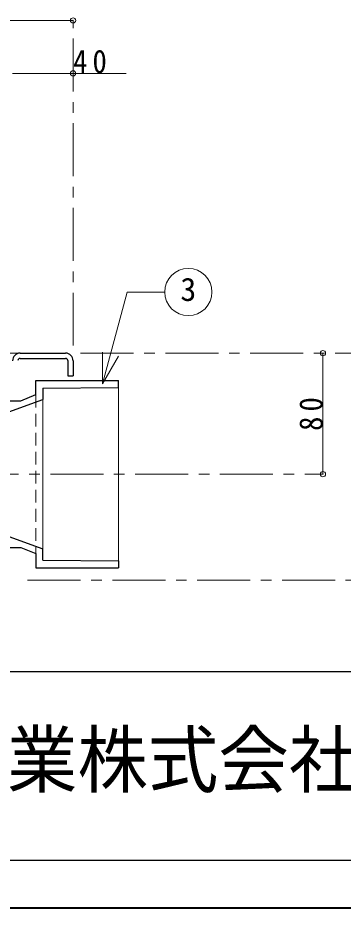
# Model space of a CAD drawing. Units: millimetres at full size, sheet at 1:7; details may follow other scales. Extents: x -1486 to 1349, y -951 to 1016.
# Drawn here: x 188 to 402, y -951 to -362 of the extents above; entities that cross this region are included whole.
import ezdxf
from ezdxf.enums import TextEntityAlignment as Align

# ---------------------------------------------------------------- set-up
doc = ezdxf.new("R2010")
doc.units = ezdxf.units.MM
doc.header["$LTSCALE"] = 7
doc.header["$PDMODE"] = 32
doc.header["$PDSIZE"] = 3.5
doc.linetypes.add('CHAIN1', pattern=[8, 5, -1, 1, -1])
doc.linetypes.add('DASHED1', pattern=[1.8, 1.2, -0.6])
doc.layers.add('0-0', color=4, linetype='Continuous', lineweight=9)
doc.styles.add('ＭＳ ゴシック', font='')
doc.styles.get('ＭＳ ゴシック').set_extended_font_data('MS Gothic')

msp = doc.modelspace()

# ---------------------------------------------------------------- linework, layer by layer
at = {"layer": '0-0'}
for p, q in [((-855.961, -363.661), (224.039, -363.661)), ((259.039, -398.661), (184.039, -398.661)), ((-822.961, -583.661), (189.039, -583.661)), ((389.039, -583.661), (389.039, -663.661)), ((204.039, -614.261), (204.039, -713.061))]:
    msp.add_line(p, q, dxfattribs=at)
at = {"layer": '0-0', "linetype": 'CHAIN1'}
for p, q in [((224.039, -578.661), (224.039, -363.661)), ((229.039, -583.661), (424.039, -583.661)), ((97.039, -663.661), (389.039, -663.661)), ((194.039, -733.661), (424.039, -733.661))]:
    msp.add_line(p, q, dxfattribs=at)
at = {"layer": '0-0', "color": 7, "lineweight": 18}
for p, q in [((243.562, -603.937), (259.82, -543.261)), ((284.544, -543.261), (259.82, -543.261)), ((243.562, -603.937), (243.562, -582.937)), ((243.562, -603.937), (254.062, -585.75)), ((254.039, -720.936), (254.039, -606.386))]:
    msp.add_line(p, q, dxfattribs=at)
at = {"layer": '0-0', "color": 5, "lineweight": 25}
for p, q in [((189.039, -583.661), (219.039, -583.661)), ((189.039, -587.161), (219.039, -587.161)), ((220.527, -588.474), (220.527, -598.661)), ((224.039, -588.661), (224.039, -598.661)), ((220.527, -598.661), (224.039, -598.661)), ((204.039, -606.886), (204.039, -614.261)), ((174.039, -625.061), (204.039, -614.261)), ((174.039, -702.261), (204.039, -713.061)), ((134.039, -712.161), (189.475, -712.161)), ((189.475, -712.161), (199.539, -716.223)), ((199.539, -716.223), (199.539, -725.661)), ((204.039, -720.436), (204.039, -713.061)), ((204.039, -720.436), (254.039, -720.936)), ((254.039, -720.936), (254.039, -725.661)), ((199.539, -725.661), (254.039, -725.661))]:
    msp.add_line(p, q, dxfattribs=at)
at = {"layer": '0-0', "linetype": 'DASHED1'}
msp.add_line((199.539, -611.098), (199.539, -716.223), dxfattribs=at)
at = {"layer": '0-0', "color": 6, "lineweight": 25}
for p, q in [((-68.461, -794.161), (1317.539, -794.161)), ((1317.539, -919.161), (-68.461, -919.161))]:
    msp.add_line(p, q, dxfattribs=at)
at = {"layer": '0-0', "color": 1, "lineweight": 40}
msp.add_line((1349.039, -950.661), (-1485.961, -950.661), dxfattribs=at)
at = {"layer": '0-0', "color": 5, "lineweight": 25}
for points in [[(134.039, -615.161), (189.475, -615.161), (199.539, -611.098), (199.539, -601.661), (254.039, -601.661)], [(204.039, -606.886), (254.039, -606.386), (254.039, -601.661)]]:
    msp.add_lwpolyline(points, dxfattribs=at)
at = {"layer": '0-0', "color": 7, "lineweight": 18}
msp.add_circle((300.144, -543.261), 15.6, dxfattribs=at)
at = {"layer": '0-0', "color": 5, "lineweight": 25}
for centre, radius, start, end in [((189.039, -588.661), 5, 90, 180), ((189.039, -588.661), 1.5, 90, 172.86126), ((219.039, -588.661), 5, 0, 90), ((219.039, -588.661), 1.5, 7.13874, 90)]:
    msp.add_arc(centre, radius, start, end, dxfattribs=at)
at = {"layer": '0-0'}
for p in [(224.039, -363.661), (224.039, -398.661), (389.039, -583.661), (389.039, -663.661)]:
    msp.add_point(p, dxfattribs=at)

# ---------------------------------------------------------------- texts
at = {"layer": '0-0', "color": 7, "style": 'ＭＳ ゴシック'}
msp.add_text('3', height=15.4, dxfattribs=at).set_placement((294.894, -553.761), align=Align.BOTTOM_LEFT)
at = {"layer": '0-0', "color": 7, "style": 'ＭＳ ゴシック', "width": 0.95}
msp.add_text('工業株式会社', height=35.92, dxfattribs=at).set_placement((133.789, -881.161), align=Align.BOTTOM_LEFT)
at = {"layer": '0-0', "color": 7, "insert": (224.039, -398.661), "char_height": 15.4, "attachment_point": 7, "style": 'ＭＳ ゴシック'}
msp.add_mtext('\\T1.36;\\W0.9;40', dxfattribs=at)
at = {"layer": '0-0', "color": 7, "insert": (389.039, -635.036), "char_height": 15.4, "attachment_point": 7, "rotation": 90, "style": 'ＭＳ ゴシック'}
msp.add_mtext('\\T1.36;\\W0.9;80', dxfattribs=at)

doc.saveas('drawing.dxf')
